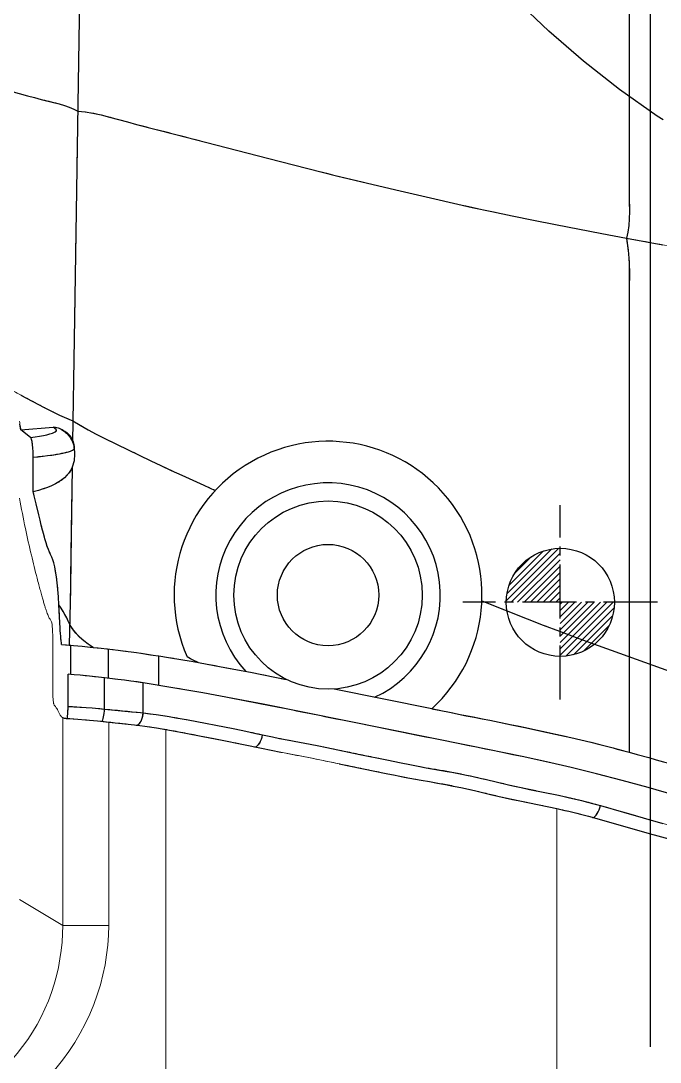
# Model space of a CAD drawing. Header units: inches. Extents: x 133169 to 134399, y -43543 to -42673.
# Drawn here: x 133789.39 to 133807.14, y -43038.55 to -43009.64 of the extents above; entities that cross this region are included whole.
import ezdxf

# ---------------------------------------------------------------- set-up
doc = ezdxf.new("R2010")
doc.units = ezdxf.units.IN
doc.header["$LTSCALE"] = 2
doc.header["$MEASUREMENT"] = 0
for name, pattern in [('CENTER', [50.8, 31.75, -6.35, 6.35, -6.35]), ('CENTER2', [1.125, 0.75, -0.125, 0.125, -0.125]), ('HIDDEN', [9.525, 6.35, -3.175])]:
    doc.linetypes.add(name, pattern=pattern)
doc.layers.get('0').update_dxf_attribs({"linetype": 'CONTINUOUS'})
for name, color, linetype in [('CAV-COR', 1, 'CONTINUOUS'), ('DEFAULT_1', 7, 'CENTER'), ('PIN', 4, 'CONTINUOUS'), ('SP', 3, 'CONTINUOUS')]:
    doc.layers.add(name, color=color, linetype=linetype)
doc.layers.add('PRODUCT', color=1, linetype='CONTINUOUS', lineweight=15)
doc.layers.add('枕位', color=75, linetype='CONTINUOUS', lineweight=15)

# ---------------------------------------------------------------- blocks, each defined once
blk = doc.blocks.new('20160812.091803')
at = {"layer": 'DEFAULT_1', "color": 2, "linetype": 'CENTER', "ltscale": 0.5}
blk.add_line((47.822, 0), (-47.822, 0), dxfattribs=at)
at = {"layer": 'PRODUCT', "linetype": 'ByBlock'}
for p, q in [((37.779, -13.638), (36.966, -13.638)), ((38.547, -14.071), (37.713, -14.071)), ((38.886, -14.276), (38.896, -14.2)), ((37.585, -15.036), (36.775, -15.036)), ((38.441, -15.146), (37.572, -15.146)), ((31.196, -15.98), (31.195, -15.98)), ((31.368, -15.98), (31.196, -15.98)), ((37.477, -16.081), (36.67, -16.081)), ((38.365, -16.16), (37.471, -16.16)), ((38.708, -16.19), (38.718, -16.02)), ((30.904, -17.2), (30.69, -17.467)), ((32.405, -17.126), (31.448, -17.126))]:
    blk.add_line(p, q, dxfattribs=at)
for radius in [2.613, 1.407]:
    blk.add_circle((35.275, -8.944), radius, dxfattribs=at)
for radius, start, end in [(4.271, 42.3873, 293.6227), (3.115, 24.5124, 312.8695)]:
    blk.add_arc((35.275, -8.944), radius, start, end, dxfattribs=at)
for points, start_tangent, end_tangent in [([(40.311, -1.185), (41.046, 1.435), (41.543, 3.564), (41.804, 5.733), (42.063, 10.088), (42.02, 16.298), (41.987, 16.981)], (0.254508, 0.967071), (-0.052462, 0.998623)), ([(41.275, 14.114), (41.189, 8.459), (41.003, 5.803), (40.751, 3.703), (40.271, 1.648), (39.503, -1.099), (38.609, -5.173), (38.445, -5.994)], (0.027721, -0.999616), (-0.197359, -0.980331)), ([(25.365, -0.667), (25.557, 0.393), (25.742, 1.458), (25.92, 2.528), (26.092, 3.605), (26.256, 4.689), (26.41, 5.78), (26.552, 6.88), (26.688, 7.984), (26.817, 9.092), (26.876, 9.648), (26.932, 10.206), (26.986, 10.766), (27.032, 11.327), (27.077, 11.889), (27.184, 12.441)], (0.181968, 0.983304), (0.285536, 0.958368)), ([(36.988, -0.59), (37.177, -0.067), (37.36, 0.455), (37.706, 1.508), (38.038, 2.567), (38.348, 3.632), (38.621, 4.707), (38.823, 5.797), (38.953, 6.9), (39.039, 8.005), (39.085, 9.114), (39.11, 10.223), (39.111, 11.332), (39.111, 11.886), (39.104, 12.441)], (0.338439, 0.940988), (-0.023095, 0.999733)), ([(41.727, -0.624), (41.887, -0.062), (42.061, 0.563), (42.24, 1.234), (42.314, 1.523)], (0.274375, 0.961623), (0.243979, 0.969781)), ([(41.252, -0.916), (41.399, -0.405), (41.559, 0.15), (41.732, 0.764)], (0.275878, 0.961193), (0.2683, 0.963336)), ([(11.139, -0.59), (12.406, -0.591), (13.661, -0.59), (14.908, -0.59), (16.143, -0.59), (17.365, -0.59), (18.573, -0.59), (19.766, -0.59), (20.943, -0.59), (22.098, -0.591), (22.666, -0.589), (23.227, -0.589), (23.78, -0.593), (24.327, -0.589), (24.863, -0.586), (25.12, -0.61), (25.365, -0.667)], (1, -0.000937), (0.950138, -0.31183)), ([(21.844, -15.89), (21.872, -15.598), (21.931, -15.295), (22.095, -14.676), (22.259, -14.056), (22.416, -13.438), (22.576, -12.819), (22.739, -12.2), (23.061, -10.966), (23.379, -9.723), (23.69, -8.468), (23.994, -7.202), (24.29, -5.925), (24.578, -4.635), (24.852, -3.326), (25.114, -2.002), (25.365, -0.667)], (0.032817, 0.999461), (0.18209, 0.983282)), ([(25.365, -0.667), (26.15, -0.588), (26.902, -0.59), (27.634, -0.592), (28.338, -0.59), (29.008, -0.589), (29.65, -0.591), (30.855, -0.59), (31.921, -0.59), (32.882, -0.59), (33.744, -0.59), (34.534, -0.59), (35.236, -0.59), (35.881, -0.59), (36.481, -0.59), (36.988, -0.59)], (0.981121, 0.193393), (1, 0.000527)), ([(35.433, -4.676), (35.497, -4.512), (36.015, -3.212), (36.513, -1.904), (36.988, -0.59)], (0.363805, 0.931475), (0.334221, 0.942495)), ([(36.988, -0.59), (37.281, -0.59), (37.524, -0.591), (37.711, -0.589), (38.271, -0.587), (39.319, -0.593), (39.638, -0.593)], (0.999993, 0.003637), (0.999998, 0.002093)), ([(41.48, -1.49), (41.58, -1.138), (41.727, -0.624)], (0.270561, 0.962703), (0.274375, 0.961623)), ([(41.118, -1.388), (41.252, -0.916)], (0.270965, 0.962589), (0.275878, 0.961193)), ([(38.671, -8.937), (39.398, -5.331), (40.281, -1.301), (40.311, -1.185)], (0.197277, 0.980348), (0.254508, 0.967071)), ([(41.082, -1.516), (41.118, -1.388)], (0.262962, 0.964806), (0.270937, 0.962597)), ([(41.446, -1.612), (41.415, -1.533), (41.293, -1.45), (41.118, -1.388)], (0.28243, 0.959288), (-0.972807, 0.231617)), ([(40.867, -2.396), (40.979, -1.915), (41.082, -1.516)], (0.21294, 0.977065), (0.262962, 0.964806)), ([(41.31, -2.132), (41.446, -1.612)], (0.237134, 0.971477), (0.268943, 0.963156)), ([(41.446, -1.612), (41.48, -1.49)], (0.269004, 0.963139), (0.270561, 0.962703)), ([(40.463, -6.087), (40.528, -5.715), (40.608, -5.314), (40.699, -4.903), (40.79, -4.513), (40.875, -4.152), (40.953, -3.802), (41.029, -3.439), (41.11, -3.042), (41.201, -2.606), (41.31, -2.132)], (0.168982, 0.985619), (0.237134, 0.971477)), ([(40.067, -6.22), (40.126, -5.882), (40.192, -5.507), (40.274, -5.099), (40.366, -4.682), (40.458, -4.292), (40.542, -3.933), (40.619, -3.588), (40.695, -3.229), (40.776, -2.834), (40.867, -2.396)], (0.17542, 0.984494), (0.21294, 0.977065)), ([(38.43, -6.065), (38.229, -7.063)], (-0.197412, -0.980321), (-0.197852, -0.980232)), ([(38.445, -5.994), (38.43, -6.065)], (-0.197359, -0.980331), (-0.197412, -0.980321)), ([(39.275, -10.184), (39.339, -9.856), (39.407, -9.503), (39.482, -9.116), (39.569, -8.689), (39.665, -8.223), (39.761, -7.758), (39.853, -7.317), (39.934, -6.919), (40.005, -6.556), (40.067, -6.22)], (0.194811, 0.980841), (0.17542, 0.984494)), ([(39.674, -10.076), (39.742, -9.721), (39.817, -9.336), (39.904, -8.909), (39.999, -8.443), (40.096, -7.978), (40.187, -7.536), (40.269, -7.135), (40.341, -6.768), (40.404, -6.427), (40.463, -6.087)], (0.189211, 0.981936), (0.168982, 0.985619)), ([(38.229, -7.063), (38.158, -7.414)], (-0.197852, -0.980232), (-0.197867, -0.980229)), ([(38.158, -7.414), (38.11, -7.652)], (-0.197867, -0.980229), (-0.197836, -0.980235)), ([(38.11, -7.652), (37.883, -8.778)], (-0.197836, -0.980235), (-0.197233, -0.980357)), ([(38.339, -10.598), (38.358, -10.502), (38.671, -8.937)], (0.195104, 0.980783), (0.197277, 0.980348)), ([(37.618, -10.103), (37.569, -10.345), (37.368, -11.366)], (-0.195608, -0.980682), (-0.189891, -0.981805)), ([(39.522, -10.838), (39.548, -10.712), (39.61, -10.407), (39.674, -10.076)], (0.206405, 0.978467), (0.189211, 0.981936)), ([(39.155, -10.761), (39.213, -10.487), (39.275, -10.184)], (0.213216, 0.977005), (0.194811, 0.980841)), ([(37.779, -13.638), (38.339, -10.598)], (0.156253, 0.987717), (0.195104, 0.980783)), ([(38.96, -11.701), (39.03, -11.354), (39.095, -11.041), (39.123, -10.911)], (0.192245, 0.981347), (0.210991, 0.977488)), ([(39.123, -10.911), (39.155, -10.761)], (0.210991, 0.977488), (0.212545, 0.977151)), ([(39.489, -10.99), (39.456, -10.9), (39.333, -10.815), (39.155, -10.761)], (0.221894, 0.975071), (-0.985449, 0.169969)), ([(39.489, -10.99), (39.522, -10.838)], (0.212757, 0.977105), (0.206405, 0.978467)), ([(39.364, -11.58), (39.429, -11.27), (39.489, -10.99)], (0.199493, 0.979899), (0.212202, 0.977226)), ([(37.368, -11.366), (37.295, -11.751)], (-0.189891, -0.981805), (-0.186071, -0.982536)), ([(37.295, -11.751), (37.134, -12.627)], (-0.186071, -0.982536), (-0.173787, -0.984783)), ([(38.621, -13.53), (38.71, -12.996), (38.803, -12.509), (38.886, -12.082), (38.96, -11.701)], (0.149869, 0.988706), (0.192245, 0.981347)), ([(39.046, -13.219), (39.138, -12.735), (39.222, -12.307), (39.295, -11.925), (39.364, -11.58)], (0.17934, 0.983787), (0.199493, 0.979899)), ([(30.649, -15.668), (30.779, -15.425), (31.091, -14.798), (31.397, -14.169), (31.7, -13.538), (32.282, -12.266), (32.369, -12.074)], (0.487918, 0.872889), (0.409713, 0.912215)), ([(37.147, -12.552), (37.071, -12.706), (36.987, -12.858)], (-0.419806, -0.907614), (-0.511101, -0.85952)), ([(37.134, -12.627), (37.053, -13.097)], (-0.173787, -0.984783), (-0.165149, -0.986269)), ([(37.053, -13.097), (36.966, -13.638)], (-0.165149, -0.986269), (-0.153448, -0.988157)), ([(38.958, -13.744), (39.046, -13.219)], (0.149271, 0.988796), (0.17934, 0.983787)), ([(38.547, -14.071), (38.621, -13.53)], (0.120984, 0.992654), (0.149869, 0.988706)), ([(36.966, -13.638), (36.901, -14.071)], (-0.153448, -0.988157), (-0.142729, -0.989762)), ([(37.585, -15.036), (37.779, -13.638)], (0.117459, 0.993078), (0.156256, 0.987717)), ([(38.906, -14.12), (38.958, -13.744)], (0.127822, 0.991797), (0.149271, 0.988796)), ([(36.901, -14.071), (36.836, -14.546)], (-0.142729, -0.989762), (-0.129561, -0.991571)), ([(38.53, -14.238), (38.538, -14.162)], (0.102863, 0.994696), (0.104613, 0.994513)), ([(38.538, -14.162), (38.547, -14.071)], (0.104613, 0.994513), (0.107161, 0.994242)), ([(38.723, -14.111), (38.547, -14.071)], (-0.93952, 0.342494), (-0.995621, 0.093478)), ([(38.886, -14.276), (38.848, -14.186), (38.723, -14.111)], (0.11875, 0.992924), (-0.93952, 0.342494)), ([(38.896, -14.2), (38.906, -14.12)], (0.124064, 0.992274), (0.127822, 0.991797)), ([(38.495, -14.58), (38.522, -14.314), (38.53, -14.238)], (0.098686, 0.995119), (0.102863, 0.994696)), ([(38.887, -14.276), (38.837, -14.706)], (-0.120068, -0.992766), (-0.110391, -0.993888)), ([(38.861, -14.488), (38.886, -14.276)], (0.114275, 0.993449), (0.120726, 0.992686)), ([(38.896, -14.2), (38.887, -14.276)], (-0.123382, -0.992359), (-0.120068, -0.992766)), ([(36.813, -14.722), (36.79, -14.908), (36.775, -15.036)], (-0.124288, -0.992246), (-0.114526, -0.99342)), ([(36.836, -14.546), (36.813, -14.722)], (-0.129561, -0.991571), (-0.124288, -0.992246)), ([(38.468, -14.862), (38.495, -14.58)], (0.095722, 0.995408), (0.098686, 0.995119)), ([(38.837, -14.706), (38.772, -15.322)], (-0.110391, -0.993888), (-0.09452, -0.995523)), ([(38.807, -14.972), (38.835, -14.723), (38.861, -14.488)], (0.10785, 0.994167), (0.114275, 0.993449)), ([(38.441, -15.146), (38.468, -14.862)], (0.08812, 0.99611), (0.095722, 0.995408)), ([(38.781, -15.221), (38.807, -14.972)], (0.099253, 0.995062), (0.10785, 0.994167)), ([(36.763, -15.146), (36.712, -15.632)], (-0.111188, -0.993799), (-0.0976, -0.995226)), ([(36.775, -15.036), (36.763, -15.146)], (-0.114526, -0.99342), (-0.111188, -0.993799)), ([(37.477, -16.081), (37.585, -15.036)], (0.088326, 0.996092), (0.117459, 0.993078)), ([(38.417, -15.402), (38.441, -15.146)], (0.085956, 0.996299), (0.099078, 0.99508)), ([(38.781, -15.221), (38.736, -15.196), (38.612, -15.168), (38.441, -15.146)], (0.047224, 0.998884), (-0.995214, 0.097715)), ([(38.772, -15.322), (38.721, -15.968), (38.718, -16.02)], (-0.09452, -0.995523), (-0.060118, -0.998191)), ([(38.758, -15.465), (38.781, -15.221)], (0.086418, 0.996259), (0.099155, 0.995072)), ([(36.729, -15.46), (36.455, -15.823), (36.442, -15.837)], (-0.500372, -0.865811), (-0.704957, -0.70925)), ([(38.397, -15.659), (38.417, -15.402)], (0.073044, 0.997329), (0.085956, 0.996299)), ([(38.722, -15.953), (38.739, -15.71), (38.758, -15.465)], (0.063613, 0.997975), (0.086418, 0.996259)), ([(10.92, -15.718), (11.942, -15.736), (12.942, -15.752), (13.923, -15.767), (14.883, -15.782), (15.825, -15.797), (16.747, -15.811), (17.656, -15.825), (18.55, -15.839), (19.423, -15.853), (20.26, -15.866), (21.063, -15.878), (21.844, -15.89)], (0.999842, -0.017777), (0.999868, -0.016255)), ([(19.849, -23.187), (19.974, -22.705), (20.23, -21.727), (20.487, -20.751), (20.742, -19.774), (21.003, -18.804), (21.131, -18.32), (21.261, -17.835), (21.395, -17.349), (21.522, -16.862), (21.646, -16.375), (21.844, -15.89)], (0.249867, 0.96828), (0.494776, 0.86902)), ([(21.844, -15.89), (22.739, -15.904), (23.585, -15.918), (24.393, -15.93), (25.171, -15.942), (25.913, -15.954), (26.63, -15.965), (27.332, -15.976), (28.014, -15.987), (28.665, -15.997), (29.285, -16.007), (29.88, -16.016), (30.435, -16.025)], (0.999901, -0.014058), (0.999887, -0.015007)), ([(30.435, -16.025), (30.649, -15.668)], (0.541857, 0.84047), (0.487918, 0.872889)), ([(36.442, -15.837), (36.334, -15.937)], (-0.704957, -0.70925), (-0.760374, -0.649486)), ([(36.696, -15.797), (36.67, -16.081)], (-0.093387, -0.99563), (-0.086643, -0.996239)), ([(36.712, -15.632), (36.696, -15.797)], (-0.0976, -0.995226), (-0.093387, -0.99563)), ([(38.38, -15.914), (38.397, -15.659)], (0.062678, 0.998034), (0.073044, 0.997329)), ([(30.331, -16.276), (30.435, -16.025)], (0.405063, 0.914289), (0.357714, 0.933831)), ([(30.435, -16.025), (30.738, -16.029)], (0.999892, -0.014706), (0.999871, -0.016071)), ([(30.725, -16.245), (30.906, -16.064)], (0.547655, 0.836704), (0.844627, 0.535355)), ([(30.738, -16.029), (31.024, -16.034)], (0.999871, -0.016071), (0.999875, -0.015839)), ([(30.906, -16.064), (31.017, -16.011)], (0.844627, 0.535355), (0.943315, 0.331899)), ([(31.017, -16.011), (31.195, -15.98)], (0.943315, 0.331899), (0.999995, 0.003055)), ([(31.448, -17.126), (31.402, -16.726), (31.352, -16.398), (31.297, -16.151), (31.234, -16.005), (31.195, -15.987)], (-0.099849, 0.995003), (-0.986799, 0.161949)), ([(31.368, -15.98), (31.547, -15.994)], (1, 0.00028), (0.985338, -0.170616)), ([(31.547, -15.994), (31.724, -16.045)], (0.985338, -0.170616), (0.923686, -0.38315)), ([(31.724, -16.045), (31.931, -16.048), (32.36, -16.055), (32.763, -16.061), (33.143, -16.067), (33.51, -16.073), (33.853, -16.078), (34.136, -16.082), (34.431, -16.086), (35.073, -16.093), (35.55, -16.102), (36.09, -16.113)], (0.999874, -0.015867), (0.999821, -0.018907)), ([(31.724, -16.045), (31.951, -16.189), (32.136, -16.416), (32.286, -16.727)], (0.923685, -0.383153), (0.353968, -0.935257)), ([(36.09, -16.113), (35.81, -16.249), (35.548, -16.414)], (-0.921794, -0.387679), (-0.817595, -0.575794)), ([(36.334, -15.937), (36.09, -16.113)], (-0.760374, -0.649486), (-0.854546, -0.519376)), ([(36.09, -16.113), (36.265, -16.117), (36.667, -16.124)], (0.999784, -0.020772), (0.999856, -0.016975)), ([(36.664, -16.16), (36.656, -16.249)], (-0.084875, -0.996392), (-0.082928, -0.996556)), ([(36.67, -16.081), (36.667, -16.12), (36.664, -16.16)], (-0.086643, -0.996239), (-0.084875, -0.996392)), ([(37.471, -16.16), (37.474, -16.12), (37.477, -16.081)], (0.086477, 0.996254), (0.088326, 0.996092)), ([(38.365, -16.16), (38.38, -15.914)], (0.052291, 0.998632), (0.062678, 0.998034)), ([(38.538, -16.164), (38.365, -16.16)], (-0.99514, 0.098475), (-1, 0)), ([(38.708, -16.19), (38.663, -16.175), (38.538, -16.164)], (0.101063, 0.99488), (-0.99514, 0.098475)), ([(38.705, -16.212), (38.708, -16.19)], (0.172183, 0.985065), (0.101062, 0.99488)), ([(38.718, -16.02), (38.722, -15.953)], (0.061088, 0.998132), (0.063613, 0.997975)), ([(29.533, -17.829), (29.755, -17.411), (29.975, -16.993), (30.221, -16.513), (30.331, -16.276)], (0.469935, 0.882701), (0.405063, 0.914289)), ([(30.617, -16.576), (30.624, -16.472), (30.643, -16.409)], (-0.083747, 0.996487), (0.35888, 0.933384)), ([(30.643, -16.41), (30.725, -16.245)], (0.358249, 0.933626), (0.547655, 0.836704)), ([(35.548, -16.414), (34.934, -16.462), (34.49, -16.53), (34.218, -16.612), (34.011, -16.704), (33.714, -16.8), (33.337, -16.902), (32.899, -17.01), (32.405, -17.126)], (-0.998698, -0.05101), (-0.97542, -0.220352)), ([(36.481, -16.358), (36.271, -16.375), (36.038, -16.389), (35.795, -16.401), (35.548, -16.414)], (-0.995527, -0.094477), (-0.998706, -0.050863)), ([(36.649, -16.338), (36.481, -16.358)], (-0.988835, -0.149014), (-0.995527, -0.094477)), ([(36.656, -16.249), (36.649, -16.338)], (-0.082928, -0.996556), (-0.081038, -0.996711)), ([(38.358, -16.521), (38.386, -16.5), (38.426, -16.472), (38.479, -16.441), (38.513, -16.424), (38.55, -16.406), (38.591, -16.386), (38.629, -16.364), (38.66, -16.339), (38.689, -16.285), (38.703, -16.223), (38.705, -16.212)], (0.812619, 0.582796), (0.172183, 0.985065)), ([(30.702, -16.483), (30.617, -16.576)], (-0.999912, -0.013239), (-0.380878, -0.924625)), ([(30.69, -17.467), (30.666, -17.166), (30.641, -16.869), (30.617, -16.576)], (-0.080466, 0.996757), (-0.083747, 0.996487)), ([(30.904, -17.2), (30.845, -16.843), (30.779, -16.592), (30.702, -16.483)], (-0.136536, 0.990635), (-0.999912, -0.013239)), ([(32.286, -16.727), (32.405, -17.126)], (0.353968, -0.935257), (0.226442, -0.974025)), ([(34.808, -17.017), (34.988, -16.971), (35.15, -16.928), (35.294, -16.889), (35.42, -16.853), (35.53, -16.82), (35.627, -16.79), (35.711, -16.761), (35.782, -16.735), (35.842, -16.711), (35.892, -16.689), (35.932, -16.668), (35.964, -16.649), (35.997, -16.63), (36.045, -16.613), (36.131, -16.599), (36.254, -16.59), (36.394, -16.585)], (0.967983, 0.251016), (0.999797, 0.020134)), ([(36.394, -16.585), (36.588, -16.585), (36.782, -16.585), (36.967, -16.585), (37.141, -16.585), (37.301, -16.585), (37.447, -16.585), (37.578, -16.585), (37.694, -16.585), (37.799, -16.585), (37.896, -16.585), (37.984, -16.584), (38.061, -16.581), (38.122, -16.578), (38.171, -16.574), (38.211, -16.57), (38.266, -16.562), (38.298, -16.555), (38.358, -16.521)], (0.999811, 0.019456), (0.812497, 0.582966)), ([(32.588, -17.508), (33.425, -17.342), (34.163, -17.177), (34.808, -17.017)], (0.983481, 0.181014), (0.967895, 0.251354)), ([(31.448, -17.126), (31.271, -17.131), (31.125, -17.142), (31.015, -17.158), (30.942, -17.178), (30.904, -17.2)], (-1, 0), (-0.624346, -0.781148)), ([(30.69, -17.467), (30.61, -17.481), (30.528, -17.495), (30.446, -17.508)], (-0.985742, -0.168265), (-0.986818, -0.161836))]:
    blk.add_spline(points, degree=3, dxfattribs=dict(at, start_tangent=start_tangent, end_tangent=end_tangent))
blk = doc.blocks.new('20160825.135956')
at = {"color": 8, "linetype": 'HIDDEN'}
blk.add_circle((0, 0), 26.5, dxfattribs=at)
at = {"layer": 'SP', "linetype": 'HIDDEN'}
for radius in [25, 24]:
    blk.add_circle((0, 0), radius, dxfattribs=at)

msp = doc.modelspace()

# ---------------------------------------------------------------- hatches: boundary and pattern name
at = {"layer": 'PIN', "linetype": 'Continuous'}
h = msp.add_hatch(dxfattribs=at)
h.set_pattern_fill('ANSI31', color=3, angle=90, style=0)
h.set_pattern_definition([(45, (133599.08201, -43040.02196), (0.08838835, -0.08838835), [])])
h.paths.add_polyline_path([(133804.364, -43025.782), (133805.864, -43025.782, -0.414214), (133804.364, -43027.282)])
h.paths.add_polyline_path([(133804.364, -43024.282), (133804.364, -43025.782), (133802.864, -43025.782, -0.414214)])

# ---------------------------------------------------------------- linework, layer by layer
at = {"layer": 'CAV-COR', "linetype": 'ByBlock'}
for p, q in [((133791.146, -43001.226), (133790.893, -43017.306)), ((133788.946, -43011.545), (133789.577, -43011.718)), ((133793.692, -43012.79), (133796.241, -43013.455)), ((133796.241, -43013.455), (133797.357, -43013.739)), ((133806.275, -43013.317), (133806.272, -43014.054)), ((133797.357, -43013.739), (133798.158, -43013.938)), ((133798.158, -43013.938), (133799.01, -43014.144)), ((133799.01, -43014.144), (133799.918, -43014.36)), ((133799.918, -43014.36), (133800.885, -43014.584)), ((133800.885, -43014.584), (133801.918, -43014.816)), ((133805.518, -43015.545), (133806.197, -43015.671)), ((133806.197, -43015.671), (133807.206, -43015.854)), ((133790.893, -43017.306), (133790.875, -43018.48)), ((133790.875, -43018.48), (133790.83, -43021.33)), ((133806.275, -43018.846), (133806.274, -43027.294)), ((133789.393, -43020.029), (133790.044, -43020.371)), ((133789.397, -43020.996), (133789.369, -43020.834)), ((133789.397, -43020.996), (133790.288, -43020.922)), ((133789.664, -43021.21), (133789.397, -43020.996)), ((133790.869, -43021.471), (133790.877, -43021.537)), ((133789.738, -43022.71), (133789.738, -43021.754)), ((133790.885, -43021.667), (133790.885, -43021.674)), ((133790.819, -43022.03), (133790.78, -43024.596)), ((133794.473, -43022.532), (133794.79, -43022.674)), ((133789.816, -43023.047), (133789.738, -43022.71)), ((133789.891, -43023.357), (133789.816, -43023.047)), ((133790.78, -43024.596), (133790.771, -43025.395)), ((133790.771, -43025.395), (133790.74, -43026.972)), ((133790.476, -43026.343), (133790.45, -43025.853)), ((133802.188, -43025.739), (133803.445, -43026.239)), ((133790.484, -43026.501), (133790.476, -43026.343)), ((133790.526, -43026.955), (133790.74, -43026.972)), ((133790.783, -43027.783), (133790.783, -43026.976)), ((133791.62, -43027.057), (133792.096, -43027.113)), ((133791.828, -43027.891), (133791.828, -43027.081)), ((133792.096, -43027.113), (133792.222, -43027.129)), ((133792.222, -43027.129), (133792.601, -43027.179)), ((133792.601, -43027.179), (133792.727, -43027.196)), ((133792.727, -43027.196), (133792.99, -43027.237)), ((133793.226, -43028.085), (133793.226, -43027.272)), ((133806.274, -43027.294), (133806.274, -43027.797)), ((133794.758, -43027.534), (133795.199, -43027.617)), ((133795.199, -43027.617), (133795.766, -43027.726)), ((133795.766, -43027.726), (133796.761, -43027.923)), ((133790.704, -43028.671), (133790.704, -43027.776)), ((133791.718, -43028.747), (133791.718, -43027.878)), ((133792.793, -43028.853), (133792.793, -43028.019)), ((133806.274, -43027.797), (133806.274, -43027.909)), ((133806.274, -43027.909), (133806.276, -43028.24)), ((133800.799, -43028.736), (133798.086, -43028.189)), ((133806.276, -43028.24), (133806.277, -43028.425)), ((133806.277, -43028.425), (133806.275, -43028.947)), ((133790.704, -43028.671), (133790.867, -43028.68)), ((133790.867, -43028.68), (133791.035, -43028.691)), ((133791.035, -43028.691), (133791.205, -43028.703)), ((133791.718, -43028.747), (133792.002, -43028.773)), ((133792.002, -43028.773), (133792.464, -43028.819)), ((133801.852, -43029.766), (133796.119, -43028.613)), ((133790.645, -43028.999), (133791.524, -43029.076)), ((133791.757, -43029.099), (133791.832, -43029.107)), ((133792.369, -43029.164), (133792.635, -43029.197)), ((133794.036, -43029.047), (133795.283, -43029.29)), ((133803.011, -43029.181), (133803.377, -43029.258)), ((133806.275, -43028.947), (133806.272, -43029.574)), ((133792.635, -43029.197), (133792.9, -43029.232)), ((133792.9, -43029.232), (133793.162, -43029.271)), ((133793.162, -43029.271), (133793.422, -43029.312)), ((133793.422, -43029.312), (133793.928, -43029.405)), ((133793.928, -43029.405), (133794.448, -43029.504)), ((133795.283, -43029.29), (133795.51, -43029.335)), ((133795.51, -43029.335), (133795.722, -43029.379)), ((133795.722, -43029.379), (133795.92, -43029.421)), ((133795.92, -43029.421), (133796.192, -43029.48)), ((133803.377, -43029.258), (133803.883, -43029.365)), ((133803.883, -43029.365), (133804.354, -43029.469)), ((133804.354, -43029.469), (133804.652, -43029.537)), ((133794.448, -43029.504), (133794.983, -43029.609)), ((133794.983, -43029.609), (133795.531, -43029.721)), ((133795.531, -43029.721), (133796.076, -43029.836)), ((133796.192, -43029.48), (133796.378, -43029.519)), ((133796.378, -43029.519), (133796.576, -43029.56)), ((133796.576, -43029.56), (133796.786, -43029.601)), ((133796.786, -43029.601), (133797.615, -43029.762)), ((133804.652, -43029.537), (133804.938, -43029.603)), ((133804.938, -43029.603), (133805.209, -43029.669)), ((133805.209, -43029.669), (133805.465, -43029.732)), ((133806.272, -43029.574), (133806.271, -43029.943)), ((133796.076, -43029.836), (133796.61, -43029.945)), ((133797.615, -43029.762), (133797.886, -43029.816)), ((133797.886, -43029.816), (133798.797, -43030.003)), ((133798.797, -43030.003), (133799.547, -43030.158)), ((133806.164, -43029.915), (133806.271, -43029.943)), ((133798.226, -43030.265), (133799.532, -43030.535)), ((133799.547, -43030.158), (133799.946, -43030.24)), ((133799.946, -43030.24), (133800.19, -43030.288)), ((133800.19, -43030.288), (133800.422, -43030.332)), ((133800.422, -43030.332), (133800.644, -43030.373)), ((133806.817, -43030.095), (133807.025, -43030.154)), ((133800.644, -43030.373), (133801.228, -43030.475)), ((133800.506, -43030.721), (133800.736, -43030.761)), ((133802.43, -43031.114), (133802.836, -43031.208)), ((133803.276, -43030.925), (133803.512, -43030.975)), ((133803.243, -43031.296), (133804.264, -43031.508)), ((133805.249, -43031.749), (133806.834, -43032.199)), ((133806.834, -43032.199), (133807.409, -43032.36))]:
    msp.add_line(p, q, dxfattribs=at)
for points in [[(133806.274, -43009.119), (133806.273, -43011.912), (133806.275, -43013.317)], [(133789.577, -43011.718), (133789.772, -43011.77), (133789.959, -43011.817)], [(133789.959, -43011.817), (133790.303, -43011.901), (133790.46, -43011.943), (133790.606, -43011.989), (133790.74, -43012.039), (133790.862, -43012.093), (133790.974, -43012.15)], [(133790.974, -43012.15), (133791.18, -43012.166), (133791.397, -43012.201), (133791.624, -43012.25), (133791.859, -43012.31), (133792.351, -43012.445)], [(133792.351, -43012.445), (133792.606, -43012.512), (133793.692, -43012.79)], [(133806.272, -43014.054), (133806.271, -43014.283), (133806.273, -43014.506), (133806.281, -43014.93)], [(133801.918, -43014.816), (133802.464, -43014.934), (133803.031, -43015.054), (133803.618, -43015.174), (133804.228, -43015.296), (133805.518, -43015.545)], [(133806.281, -43014.93), (133806.279, -43015.131), (133806.267, -43015.322), (133806.241, -43015.502), (133806.197, -43015.671)], [(133806.197, -43015.671), (133806.247, -43016.005), (133806.272, -43016.342), (133806.28, -43016.683), (133806.277, -43017.029), (133806.273, -43017.381), (133806.271, -43017.741), (133806.275, -43018.846)], [(133790.044, -43020.371), (133790.193, -43020.447), (133790.335, -43020.518), (133790.471, -43020.583), (133790.6, -43020.642), (133790.723, -43020.695), (133790.839, -43020.741)], [(133790.839, -43020.741), (133791.045, -43020.868), (133791.262, -43020.991), (133791.489, -43021.111), (133791.725, -43021.23), (133793.006, -43021.853)], [(133789.664, -43021.21), (133789.795, -43021.191), (133789.914, -43021.172), (133790.021, -43021.151), (133790.118, -43021.13), (133790.203, -43021.108), (133790.272, -43021.084), (133790.326, -43021.06), (133790.365, -43021.035), (133790.381, -43021.008), (133790.373, -43020.981)], [(133790.288, -43020.922), (133790.321, -43020.921), (133790.355, -43020.923), (133790.392, -43020.93), (133790.431, -43020.941), (133790.454, -43020.949)], [(133790.373, -43020.981), (133790.342, -43020.952), (133790.288, -43020.922)], [(133790.454, -43020.949), (133790.473, -43020.957), (133790.514, -43020.977), (133790.554, -43021), (133790.593, -43021.027), (133790.629, -43021.056), (133790.662, -43021.085), (133790.691, -43021.116), (133790.718, -43021.147), (133790.743, -43021.177), (133790.764, -43021.208), (133790.784, -43021.239), (133790.801, -43021.269), (133790.817, -43021.3), (133790.83, -43021.33)], [(133789.738, -43021.754), (133789.737, -43021.691), (133789.736, -43021.632), (133789.733, -43021.577), (133789.73, -43021.524), (133789.726, -43021.475), (133789.722, -43021.43), (133789.717, -43021.39), (133789.712, -43021.354), (133789.706, -43021.321), (133789.7, -43021.293), (133789.693, -43021.268), (133789.686, -43021.248), (133789.679, -43021.231), (133789.672, -43021.219), (133789.664, -43021.21)], [(133790.83, -43021.33), (133790.839, -43021.354), (133790.847, -43021.377), (133790.855, -43021.401), (133790.861, -43021.424), (133790.865, -43021.448), (133790.869, -43021.471)], [(133789.738, -43021.754), (133789.878, -43021.739), (133790.012, -43021.724), (133790.138, -43021.708), (133790.255, -43021.692), (133790.365, -43021.675), (133790.466, -43021.658), (133790.558, -43021.64), (133790.641, -43021.622), (133790.713, -43021.602), (133790.775, -43021.582), (133790.824, -43021.562), (133790.86, -43021.54), (133790.876, -43021.523)], [(133790.877, -43021.537), (133790.883, -43021.603), (133790.885, -43021.667)], [(133790.885, -43021.674), (133790.883, -43021.73), (133790.878, -43021.792), (133790.87, -43021.853), (133790.857, -43021.913), (133790.841, -43021.972), (133790.819, -43022.03)], [(133793.006, -43021.853), (133793.283, -43021.985), (133793.568, -43022.119), (133793.862, -43022.254), (133794.473, -43022.532)], [(133790.819, -43022.03), (133790.78, -43022.11), (133790.732, -43022.186), (133790.675, -43022.256), (133790.609, -43022.322), (133790.533, -43022.384), (133790.448, -43022.441), (133790.354, -43022.495), (133790.25, -43022.545), (133790.137, -43022.591), (133790.014, -43022.635), (133789.881, -43022.674), (133789.738, -43022.71)], [(133790.45, -43025.853), (133790.437, -43025.63), (133790.421, -43025.425), (133790.402, -43025.24), (133790.382, -43025.073), (133790.359, -43024.924), (133790.334, -43024.796), (133790.308, -43024.69), (133790.28, -43024.603), (133790.252, -43024.524), (133790.222, -43024.454), (133790.191, -43024.39), (133790.16, -43024.317), (133790.129, -43024.228), (133790.097, -43024.128), (133790.064, -43024.019), (133790.031, -43023.902), (133789.997, -43023.775), (133789.963, -43023.642), (133789.927, -43023.503), (133789.891, -43023.357)], [(133790.751, -43026.396), (133790.711, -43026.306), (133790.668, -43026.215), (133790.62, -43026.124), (133790.568, -43026.034), (133790.511, -43025.943), (133790.45, -43025.853)], [(133803.445, -43026.239), (133803.886, -43026.412), (133804.338, -43026.586), (133804.804, -43026.761), (133805.283, -43026.937), (133805.774, -43027.114), (133807.391, -43027.69)], [(133790.526, -43026.955), (133790.519, -43026.903), (133790.512, -43026.848), (133790.506, -43026.787), (133790.5, -43026.721), (133790.494, -43026.65), (133790.489, -43026.577), (133790.484, -43026.501)], [(133791.404, -43027.035), (133791.267, -43026.947), (133791.141, -43026.851), (133791.027, -43026.747), (133790.923, -43026.636), (133790.832, -43026.519), (133790.751, -43026.396)], [(133790.74, -43026.972), (133791.094, -43027.004), (133791.167, -43027.011), (133791.243, -43027.02), (133791.321, -43027.028), (133791.404, -43027.035)], [(133791.404, -43027.035), (133791.509, -43027.045), (133791.62, -43027.057)], [(133792.99, -43027.237), (133793.277, -43027.279), (133793.435, -43027.305), (133793.948, -43027.388)], [(133793.948, -43027.388), (133794.129, -43027.419), (133794.758, -43027.534)], [(133794.312, -43027.453), (133794.26, -43027.429), (133794.209, -43027.403), (133794.158, -43027.377), (133794.107, -43027.35), (133794.056, -43027.322), (133794.006, -43027.293)], [(133791.718, -43027.878), (133791.551, -43027.859), (133791.383, -43027.841), (133791.214, -43027.824), (133791.045, -43027.807), (133790.875, -43027.791), (133790.704, -43027.776)], [(133792.793, -43028.019), (133792.624, -43027.994), (133792.45, -43027.97), (133792.272, -43027.946), (133792.09, -43027.923), (133791.718, -43027.878)], [(133796.119, -43028.613), (133795.274, -43028.45), (133794.441, -43028.298), (133793.614, -43028.154), (133792.793, -43028.019)], [(133790.682, -43029.003), (133790.685, -43028.993), (133790.689, -43028.969), (133790.694, -43028.935), (133790.697, -43028.892), (133790.7, -43028.844), (133790.703, -43028.791), (133790.704, -43028.734), (133790.704, -43028.671)], [(133791.205, -43028.703), (133791.376, -43028.716), (133791.462, -43028.723), (133791.547, -43028.731), (133791.633, -43028.739), (133791.718, -43028.747)], [(133791.643, -43029.087), (133791.651, -43029.082), (133791.659, -43029.067), (133791.668, -43029.042), (133791.677, -43029.008), (133791.687, -43028.966), (133791.696, -43028.918), (133791.704, -43028.864), (133791.712, -43028.806), (133791.718, -43028.747)], [(133792.464, -43028.819), (133792.715, -43028.845), (133792.793, -43028.853)], [(133792.678, -43029.153), (133792.705, -43029.12), (133792.731, -43029.078), (133792.753, -43029.028), (133792.771, -43028.973), (133792.784, -43028.914), (133792.793, -43028.853)], [(133792.793, -43028.853), (133792.974, -43028.876), (133793.154, -43028.9), (133793.334, -43028.926), (133793.514, -43028.955), (133793.694, -43028.985), (133793.868, -43029.016), (133794.036, -43029.047)], [(133800.799, -43028.736), (133801.049, -43028.783), (133801.291, -43028.832), (133801.753, -43028.93)], [(133790.557, -43028.987), (133790.565, -43028.989), (133790.578, -43028.992), (133790.596, -43028.994), (133790.618, -43028.997), (133790.645, -43028.999)], [(133791.524, -43029.076), (133791.68, -43029.091), (133791.757, -43029.099)], [(133791.832, -43029.107), (133792.101, -43029.134), (133792.369, -43029.164)], [(133792.593, -43029.192), (133792.618, -43029.19), (133792.648, -43029.177), (133792.678, -43029.153)], [(133801.753, -43028.93), (133801.975, -43028.974), (133802.193, -43029.016), (133802.407, -43029.058), (133803.011, -43029.181)], [(133795.994, -43029.73), (133796.023, -43029.688), (133796.049, -43029.638), (133796.072, -43029.583), (133796.09, -43029.523), (133796.103, -43029.461)], [(133795.881, -43029.795), (133795.903, -43029.795), (133795.933, -43029.784), (133795.964, -43029.762), (133795.994, -43029.73)], [(133805.465, -43029.732), (133805.827, -43029.824), (133805.942, -43029.855), (133806.164, -43029.915)], [(133807.534, -43031.135), (133806.798, -43030.926), (133806.078, -43030.73), (133805.371, -43030.542), (133804.67, -43030.366), (133803.984, -43030.209), (133803.303, -43030.064), (133801.852, -43029.766)], [(133806.271, -43029.943), (133806.495, -43030.005), (133806.817, -43030.095)], [(133807.025, -43030.154), (133807.231, -43030.213), (133807.337, -43030.243)], [(133799.532, -43030.535), (133799.783, -43030.585), (133800.029, -43030.633), (133800.506, -43030.721)], [(133801.228, -43030.475), (133801.357, -43030.498), (133801.491, -43030.524), (133801.628, -43030.551), (133801.765, -43030.579), (133801.905, -43030.609)], [(133801.905, -43030.609), (133802.182, -43030.672), (133802.315, -43030.703), (133802.931, -43030.848)], [(133800.736, -43030.761), (133800.96, -43030.8), (133801.18, -43030.839)], [(133801.18, -43030.839), (133801.395, -43030.882), (133801.605, -43030.926)], [(133802.931, -43030.848), (133803.046, -43030.874), (133803.276, -43030.925)], [(133801.605, -43030.926), (133801.814, -43030.971), (133802.021, -43031.018), (133802.43, -43031.114)], [(133803.512, -43030.975), (133804.317, -43031.141), (133804.468, -43031.173), (133804.623, -43031.208), (133804.783, -43031.245), (133804.949, -43031.284), (133805.119, -43031.328), (133805.295, -43031.374), (133805.476, -43031.423)], [(133802.836, -43031.208), (133803.04, -43031.253), (133803.243, -43031.296)], [(133805.26, -43031.753), (133805.277, -43031.753), (133805.303, -43031.743), (133805.331, -43031.721), (133805.36, -43031.689), (133805.388, -43031.648), (133805.414, -43031.599), (133805.438, -43031.544), (133805.459, -43031.485), (133805.476, -43031.423)], [(133805.476, -43031.423), (133806.114, -43031.605), (133807.213, -43031.921)], [(133804.264, -43031.508), (133804.377, -43031.532), (133804.489, -43031.558), (133804.6, -43031.583), (133804.71, -43031.61), (133804.82, -43031.636), (133804.928, -43031.664), (133805.036, -43031.692), (133805.143, -43031.72), (133805.249, -43031.749)]]:
    msp.add_lwpolyline(points, dxfattribs=at)
for radius in [2.613, 1.407]:
    msp.add_circle((133797.92, -43025.581), radius, dxfattribs=at)
for radius, start, end in [(4.271, 312.3873, 203.6227), (3.115, 294.5124, 222.8695)]:
    msp.add_arc((133797.92, -43025.581), radius, start, end, dxfattribs=at)
at = {"layer": 'DEFAULT_1', "color": 2, "linetype": 'CENTER', "ltscale": 0.5}
msp.add_line((133806.864, -43038.127), (133806.864, -42942.484), dxfattribs=at)
at = {"layer": 'PIN', "color": 3, "linetype": 'CENTER2'}
for p, q in [((133804.364, -43028.482), (133804.364, -43023.082)), ((133807.064, -43025.782), (133801.664, -43025.782))]:
    msp.add_line(p, q, dxfattribs=at)
at = {"layer": 'PIN', "color": 3, "linetype": 'Continuous'}
msp.add_circle((133804.364, -43025.782), 1.5, dxfattribs=at)
at = {"layer": '枕位', "linetype": 'ByBlock'}
for p, q in [((133790.557, -43034.757), (133790.557, -43028.987)), ((133791.832, -43034.757), (133791.832, -43029.107)), ((133793.422, -43029.312), (133793.422, -43060.306)), ((133796.61, -43029.945), (133797.42, -43030.101)), ((133797.42, -43030.101), (133798.226, -43030.265)), ((133804.264, -43041.347), (133804.264, -43031.508)), ((133790.557, -43034.757), (133789.356, -43034.037)), ((133791.832, -43034.757), (133790.557, -43034.757))]:
    msp.add_line(p, q, dxfattribs=at)
for points in [[(133788.435, -43039.131), (133788.616, -43038.986), (133788.793, -43038.831), (133788.965, -43038.667), (133789.131, -43038.493), (133789.291, -43038.31), (133789.442, -43038.119), (133789.585, -43037.921), (133789.719, -43037.716), (133789.844, -43037.505), (133789.959, -43037.289), (133790.064, -43037.068), (133790.159, -43036.843), (133790.244, -43036.615), (133790.319, -43036.384), (133790.383, -43036.151), (133790.437, -43035.918), (133790.481, -43035.683), (133790.515, -43035.449), (133790.538, -43035.217), (133790.552, -43034.986), (133790.557, -43034.757)], [(133789.038, -43039.922), (133789.278, -43039.751), (133789.51, -43039.568), (133789.734, -43039.375), (133789.952, -43039.169), (133790.162, -43038.952), (133790.362, -43038.727), (133790.55, -43038.493), (133790.726, -43038.251), (133790.891, -43038.002), (133791.042, -43037.747), (133791.181, -43037.485), (133791.307, -43037.22), (133791.419, -43036.951), (133791.517, -43036.678), (133791.603, -43036.403), (133791.674, -43036.127), (133791.732, -43035.85), (133791.776, -43035.574), (133791.808, -43035.3), (133791.827, -43035.028), (133791.832, -43034.757)]]:
    msp.add_lwpolyline(points, dxfattribs=at)

# ---------------------------------------------------------------- block references
at = {"layer": 'PRODUCT', "linetype": 'ByBlock', "rotation": -90.00000000000001}
msp.add_blockref('20160812.091803', (133806.864, -42990.306), dxfattribs=at)
at = {"layer": 'SP', "linetype": 'ByBlock'}
msp.add_blockref('20160825.135956', (133821.864, -42990.306), dxfattribs=at)

doc.saveas('drawing.dxf')
